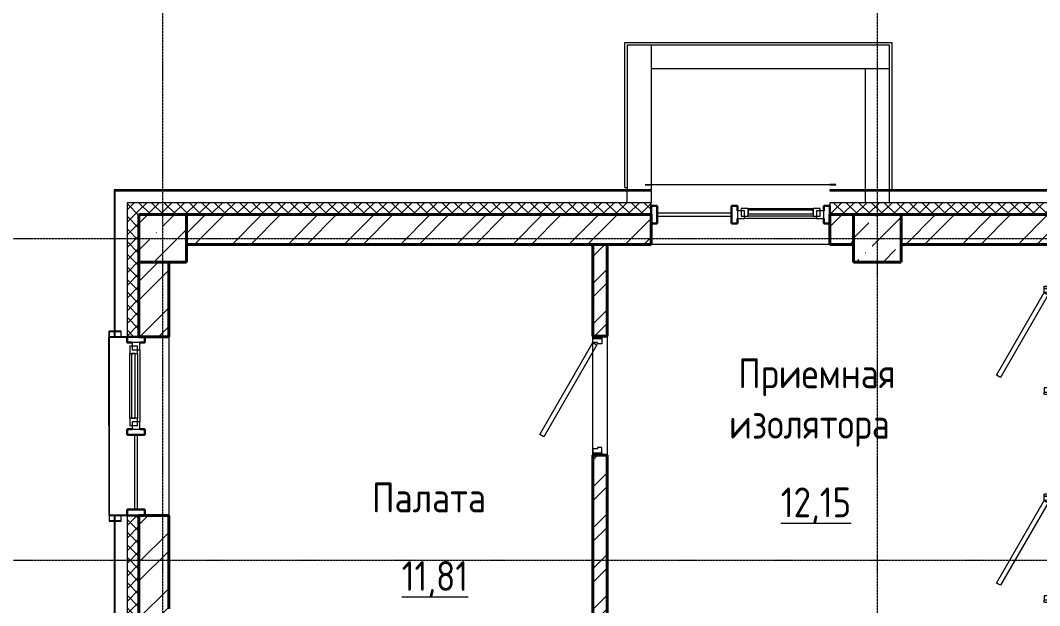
# Model space of a CAD drawing. Header units: millimetres. Extents: x 0 to 351840, y -132678 to 32417.
# Drawn here: x 298238 to 306795, y -32571 to -27658 of the extents above; entities that cross this region are included whole.
import ezdxf

# ---------------------------------------------------------------- set-up
doc = ezdxf.new("R2010")
doc.units = ezdxf.units.MM
doc.linetypes.add('BI_линия_сетки', pattern=[25, 20, -2.5, 0, -2.5])
doc.linetypes.add('BI_невидимые', pattern=[5, 3, -2])
for name, color, linetype, lineweight in [('Витраж', 7, 'Continuous', 18), ('Двери', 7, 'Continuous', 18), ('Марки помещений', 7, 'Continuous', 20), ('Несущие колонны', 7, 'Continuous', 18), ('Окна', 7, 'Continuous', 18), ('Оси', 7, 'Continuous', 9), ('Панели витража', 7, 'Continuous', 9), ('Перекрытие', 7, 'Continuous', 18), ('Стены внутренние', 7, 'Continuous', 18), ('Стены наружные', 7, 'Continuous', 18), ('Стены несущие', 7, 'Continuous', 18), ('Стены отделка', 7, 'Continuous', 18), ('Стены штриховка', 7, 'Continuous', 18)]:
    doc.layers.add(name, color=color, linetype=linetype, lineweight=lineweight)
doc.styles.add('GOST Common_1', font='GOST Common.ttf', dxfattribs={"width": 0.9, "height": 250})
pattern_1 = [(45, (2e-10, 1e-10), (-53.033, 53.033), []), (135, (2e-10, 1e-10), (-53.033, -53.033), [])]

# ---------------------------------------------------------------- blocks, each defined once
blk = doc.blocks.new('_временные_конструкции_колонны_монолитные_прямоугольная - _временная_конструкция_колонна_400x400-V20-01 Этаж__0_000___Отделочный_')
at = {"layer": 'Несущие колонны', "lineweight": 9}
h = blk.add_hatch(dxfattribs=at)
h.set_pattern_fill('FP_22', color=9, style=0, pattern_type=2)
h.set_pattern_definition([(45, (0, -19900), (84.1903, 308.6967), [396.875, -79.375, 3.353, -76.022])])
h.paths.add_polyline_path([(200, -200), (200, 200), (-200, 200), (-200, -200)])
at = {"layer": 'Несущие колонны', "color": 9, "lineweight": 40}
for p, q in [((200, 200), (-200, 200)), ((-200, 200), (-200, -200)), ((200, -200), (200, 200)), ((-200, -200), (200, -200))]:
    blk.add_line(p, q, dxfattribs=at)
blk = doc.blocks.new('_временные_конструкции_колонны_монолитные_прямоугольная - _временная_конструкция_колонна_400x400-V21-01 Этаж__0_000___Отделочный_')
at = {"layer": 'Несущие колонны', "lineweight": 9}
h = blk.add_hatch(dxfattribs=at)
h.set_pattern_fill('FP_23', color=9, style=0, pattern_type=2)
h.set_pattern_definition([(45, (-6000, -19900), (84.1903, 308.6967), [396.875, -79.375, 3.353, -76.022])])
h.paths.add_polyline_path([(-200, -200), (200, -200), (200, 200), (-200, 200)])
at = {"layer": 'Несущие колонны', "color": 9, "lineweight": 40}
for p, q in [((200, 200), (-200, 200)), ((-200, 200), (-200, -200)), ((200, -200), (200, 200)), ((-200, -200), (200, -200))]:
    blk.add_line(p, q, dxfattribs=at)
blk = doc.blocks.new('Системная панель - _панель_витража_остекление_наружный-6457016-01 Этаж__0_000___Отделочный_')
at = {"layer": 'Панели витража', "color": 9}
for p, q in [((312.5, 12.5), (-312.5, 12.5)), ((-312.5, 12.5), (-312.5, -12.5)), ((312.5, -12.5), (312.5, 12.5)), ((-312.5, -12.5), (312.5, -12.5))]:
    blk.add_line(p, q, dxfattribs=at)
blk = doc.blocks.new('Прямоугольный импост - _импост_150х50-6453879-01 Этаж__0_000___Отделочный_')
at = {"layer": 'Витраж', "color": 9, "lineweight": 30}
for p, q in [((0, 75), (-50, 75)), ((-50, 75), (-50, 32.5)), ((0, -75), (0, 75)), ((-50, -32.5), (-50, -75)), ((-50, -75), (0, -75))]:
    blk.add_line(p, q, dxfattribs=at)
blk = doc.blocks.new('_окна_алюминиевые_одностворчатые_витражные - _окно_витражное_алюминиевое-6453962-01 Этаж__0_000___Отделочный_')
at = {"layer": 'Окна', "color": 9}
for p, q in [((-302.5, 32.5), (-362.5, 32.5)), ((-362.5, 32.5), (-362.5, -32.5)), ((-272.5, 12.5), (-332.5, 12.5)), ((-332.5, 12.5), (-332.5, -52.5)), ((-302.5, 32.5), (302.5, 32.5)), ((-302.5, -32.5), (-302.5, 32.5)), ((-272.5, 12.5), (272.5, 12.5)), ((-272.5, -52.5), (-272.5, 12.5)), ((332.5, 12.5), (272.5, 12.5)), ((272.5, 12.5), (272.5, -52.5)), ((362.5, 32.5), (302.5, 32.5)), ((302.5, 32.5), (302.5, -32.5)), ((332.5, -52.5), (332.5, 12.5)), ((362.5, -32.5), (362.5, 32.5)), ((-362.5, -32.5), (-302.5, -32.5)), ((-332.5, -52.5), (-272.5, -52.5)), ((272.5, -7.5), (-272.5, -7.5)), ((-272.5, -7.5), (-272.5, -37.5)), ((-272.5, -37.5), (272.5, -37.5)), ((272.5, -52.5), (-272.5, -52.5)), ((272.5, -37.5), (272.5, -7.5)), ((272.5, -52.5), (332.5, -52.5)), ((302.5, -32.5), (362.5, -32.5))]:
    blk.add_line(p, q, dxfattribs=at)
blk = doc.blocks.new('Прямоугольный импост - _импост_150х50-6453925-01 Этаж__0_000___Отделочный_')
at = {"layer": 'Витраж', "color": 9, "lineweight": 30}
for p, q in [((-50, 75), (0, 75)), ((-50, -75), (-50, 75)), ((0, 75), (0, -75)), ((0, -75), (-50, -75))]:
    blk.add_line(p, q, dxfattribs=at)
blk = doc.blocks.new('Прямоугольный импост - _импост_150х50-V79-01 Этаж__0_000___Отделочный_')
at = {"layer": 'Витраж', "color": 9, "lineweight": 30}
for p, q in [((-25, 75), (25, 75)), ((-25, 32.5), (-25, 75)), ((25, 75), (25, -75)), ((-25, -75), (-25, -32.5)), ((25, -75), (-25, -75))]:
    blk.add_line(p, q, dxfattribs=at)
blk = doc.blocks.new('_Двери_Металлические_Однопольная_Техническая_1_3_4_8 - _дверь_ДМВ_2200-910_Л Д-7_-7609496-01 Этаж__0_000___Отделочный_')
at = {"layer": 'Двери', "color": 9, "lineweight": 9}
for p, q in [((-187, 466.7), (-167.8, 500)), ((505.8, 66.7), (-187, 466.7)), ((-167.8, 500), (525, 100)), ((-275, 100), (-310, 100)), ((-310, 100), (-310, 25)), ((-275, 60), (-275, 100)), ((525, 100), (505.8, 66.7)), ((525, 100), (560, 100)), ((525, 60), (525, 100)), ((560, 100), (560, 25)), ((-310, 25), (-265, 25)), ((-265, 60), (-275, 60)), ((-265, 25), (-265, 60)), ((515, 60), (525, 60)), ((515, 25), (515, 60)), ((560, 25), (515, 25))]:
    blk.add_line(p, q, dxfattribs=at)
at = {"layer": 'Двери', "color": 9, "linetype": 'BI_невидимые', "lineweight": 9}
for p, q in [((-330, 25), (-330, 100)), ((-330, 100), (-310, 100)), ((-330, 25), (-330, 100)), ((-330, 100), (-310, 100)), ((-310, 100), (-310, 25)), ((-310, 100), (-310, 25)), ((560, 25), (560, 100)), ((560, 100), (580, 100)), ((560, 25), (560, 100)), ((560, 100), (580, 100)), ((580, 100), (580, 25)), ((580, 100), (580, 25)), ((-310, 25), (-330, 25)), ((-310, 25), (-330, 25)), ((580, 25), (560, 25)), ((580, 25), (560, 25))]:
    blk.add_line(p, q, dxfattribs=at)
blk = doc.blocks.new('_Двери_Металлические_Однопольная_Техническая_1_3_4_8 - _дверь_ДМВ_2200-1010_Л Д-4_-6362472-01 Этаж__0_000___Отделочный_')
at = {"layer": 'Двери', "color": 9, "lineweight": 9}
for p, q in [((-220, 471.7), (-200.8, 505)), ((550.8, 26.7), (-220, 471.7)), ((-200.8, 505), (570, 60)), ((-320, 60), (-355, 60)), ((-355, 60), (-355, -15)), ((-320, 20), (-320, 60)), ((-310, 20), (-320, 20)), ((-310, -15), (-310, 20)), ((570, 60), (550.8, 26.7)), ((560, 20), (570, 20)), ((560, -15), (560, 20)), ((570, 60), (605, 60)), ((570, 20), (570, 60)), ((605, 60), (605, -15)), ((-355, -15), (-310, -15)), ((605, -15), (560, -15))]:
    blk.add_line(p, q, dxfattribs=at)
at = {"layer": 'Двери', "color": 9, "linetype": 'BI_невидимые', "lineweight": 9}
for p, q in [((-375, -15), (-375, 60)), ((-375, 60), (-355, 60)), ((-375, -15), (-375, 60)), ((-375, 60), (-355, 60)), ((-355, 60), (-355, -15)), ((-355, 60), (-355, -15)), ((605, -15), (605, 60)), ((605, 60), (625, 60)), ((605, -15), (605, 60)), ((605, 60), (625, 60)), ((625, 60), (625, -15)), ((625, 60), (625, -15)), ((-355, -15), (-375, -15)), ((-355, -15), (-375, -15)), ((625, -15), (605, -15)), ((625, -15), (605, -15))]:
    blk.add_line(p, q, dxfattribs=at)
blk = doc.blocks.new('A$C13a22a9d')
at = {"layer": 'Стены внутренние', "lineweight": 9}
h = blk.add_hatch(dxfattribs=at)
h.set_pattern_fill('FP_42', color=9, style=0, pattern_type=2)
h.set_pattern_definition([(45, (2e-10, 1e-10), (-171.074, 171.074), []), (45, (114.05, 1e-10), (-171.074, 171.074), [])])
h.paths.add_polyline_path([(3730, 16420), (3730, 18080), (3610, 18080), (3610, 16420)])
h.paths.add_polyline_path([(3730, 19080), (3730, 19850), (3610, 19850), (3610, 19080)])
at = {"layer": 'Стены наружные'}
h = blk.add_hatch(color=9, dxfattribs=at)
h.paths.add_polyline_path([(-400, 3249.1), (-400, 6052.5), (-408, 6052.5), (-408, 3249.1)])
h.paths.add_polyline_path([(-408, 7600), (-400, 7600), (-400, 12170), (-408, 12170), (-408, 8714)])
h.paths.add_polyline_path([(-408, 13525), (-400, 13525), (-400, 14225.1), (-408, 14225.1)])
h.paths.add_polyline_path([(-400, 16225.1), (-400, 17575), (-408, 17575), (-408, 16225.1)])
h.paths.add_polyline_path([(-408, 19075), (-400, 19075), (-400, 20308), (-408, 20308)])
h = blk.add_hatch(color=9, dxfattribs=at)
h.paths.add_polyline_path([(32842, 20300), (32842, 20308), (32325, 20308), (32325, 20300)])
h.paths.add_polyline_path([(30825, 20300), (30825, 20308), (29350, 20308), (29350, 20300)])
h.paths.add_polyline_path([(28100, 20300), (28100, 20308), (14924.9, 20308), (14924.9, 20300), (28087.6, 20300)])
h.paths.add_polyline_path([(7600, 20300), (7600, 20308), (5600, 20308), (5600, 20300), (5987.8, 20300)])
h.paths.add_polyline_path([(12924.9, 20300), (12924.9, 20308), (9700, 20308), (9700, 20300)])
h.paths.add_polyline_path([(2304.4, 20300), (4100, 20300), (4100, 20308), (-400, 20308), (-400, 20300)])
h = blk.add_hatch(color=9, dxfattribs=at)
h.paths.add_polyline_path([(4050, 20348.6), (4100, 20348.6), (4100, 20351.1), (4050, 20351.1)])
h.paths.add_polyline_path([(5600, 20349.2), (5650, 20349.3), (5650, 20351.8), (5600, 20351.7)])
at = {"layer": 'Стены наружные', "lineweight": 9}
h = blk.add_hatch(dxfattribs=at)
h.set_pattern_fill('FP_50', color=9, style=0, pattern_type=2)
h.set_pattern_definition(pattern_1)
h.paths.add_polyline_path([(-200, 3300), (-200, 6100), (-300, 6100), (-300, 3300)])
h.paths.add_polyline_path([(-200, 7600), (-200, 12175), (-300, 12175), (-300, 7600)])
h.paths.add_polyline_path([(-300, 13525), (-200, 13525), (-200, 14225), (-300, 14225), (-300, 13700)])
h.paths.add_polyline_path([(-200, 16225), (-200, 17575), (-300, 17575), (-300, 16225)])
h.paths.add_polyline_path([(-300, 19075), (-200, 19075), (-200, 20200), (-300, 20200), (-300, 19700)])
h = blk.add_hatch(dxfattribs=at)
h.set_pattern_fill('FP_50', color=9, style=0, pattern_type=2)
h.set_pattern_definition(pattern_1)
h.paths.add_polyline_path([(25245, 20100), (25245, 20200), (14925, 20200), (14925, 20100), (23825, 20100), (23825, 20150), (23828.2, 20150), (23830, 20148.2), (23830.7, 20107.7), (23834.1, 20105.2), (23835.5, 20105), (23873.2, 20105), (23875, 20103.2), (23875, 20100), (24975, 20100), (24975, 20103.2), (24976.8, 20105), (25017.2, 20105.7), (25019.8, 20109.1), (25020, 20110.5), (25020, 20148.2), (25021.8, 20150), (25025, 20150), (25025, 20100), (25094.9, 20100)])
h.paths.add_polyline_path([(10100, 20100), (12925, 20100), (12925, 20200), (9700, 20200), (9700, 20100)])
h.paths.add_polyline_path([(6200, 20100), (7600, 20100), (7600, 20200), (5600, 20200), (5600, 20100), (5987.8, 20100)])
h.paths.add_polyline_path([(200, 20100), (4100, 20100), (4100, 20200), (-200, 20200), (-200, 20100)])
h = blk.add_hatch(dxfattribs=at)
h.set_pattern_fill('FP_37', color=9, angle=225, style=0, pattern_type=2)
h.set_pattern_definition([(45, (2e-10, 1e-10), (-235.7317, 235.7317), []), (45, (157.15, 1e-10), (-235.7317, 235.7317), [])])
h.paths.add_polyline_path([(5600, 19850), (5800, 19850), (5800, 20100), (5600, 20100)])
h.paths.add_polyline_path([(4100, 19850), (4100, 20100), (200, 20100), (200, 19850), (2304.4, 19850)])
h = blk.add_hatch(dxfattribs=at)
h.set_pattern_fill('FP_38', color=9, angle=-135, style=0, pattern_type=2)
h.set_pattern_definition([(45, (2e-10, 1e-10), (-235.7317, 235.7317), []), (45, (157.15, 1e-10), (-235.7317, 235.7317), [])])
h.paths.add_polyline_path([(7600, 19850), (7600, 20100), (6200, 20100), (6200, 19850)])
h = blk.add_hatch(dxfattribs=at)
h.set_pattern_fill('FP_37', color=9, angle=225, style=0, pattern_type=2)
h.set_pattern_definition([(45, (2e-10, 1e-10), (-235.732, 235.732), []), (45, (157.15, 1e-10), (-235.732, 235.732), [])])
h.paths.add_polyline_path([(-200, 14100), (50, 14100), (50, 14225), (-200, 14225)])
h.paths.add_polyline_path([(-200, 16225), (50, 16225), (50, 17575), (-200, 17575), (-200, 16713.8)])
h.paths.add_polyline_path([(50, 19075), (50, 19700), (-200, 19700), (-200, 19075)])
at = {"layer": 'Стены наружные'}
h = blk.add_hatch(color=9, dxfattribs=at)
h.paths.add_polyline_path([(-451.3, 17527.5), (-448.8, 17527.5), (-448.9, 17577.5), (-451.4, 17577.5)])
h.paths.add_polyline_path([(-452, 19072.5), (-449.5, 19072.5), (-449.5, 19122.5), (-452, 19122.5)])
for points in [[(-449.5, 19120), (-350, 19120), (-350, 19122.5), (-449.5, 19122.5)], [(-449.5, 19072.5), (-300, 19072.5), (-300, 19075), (-449.5, 19075)], [(-448.9, 17575), (-300, 17575), (-300, 17577.5), (-448.9, 17577.5)], [(-448.8, 17527.5), (-349.3, 17527.5), (-349.3, 17530), (-448.8, 17530)]]:
    blk.add_hatch(color=9, dxfattribs=at).paths.add_polyline_path(points)
at = {"layer": 'Оси', "color": 9, "linetype": 'BI_линия_сетки'}
for p, q in [((0, -3627.3), (0, 29372.3)), ((6000, -3627.3), (6000, 29372.3)), ((-4869.1, 19900), (49050, 19900)), ((-4869.1, 17200), (49050, 17200))]:
    blk.add_line(p, q, dxfattribs=at)
at = {"layer": 'Перекрытие', "color": 9, "lineweight": 9}
for p, q in [((5600, 19850), (4100, 19850)), ((-350, 19075), (-350, 19120)), ((-449.5, 19072.5), (-448.9, 17577.5)), ((50, 19075), (50, 17575)), ((3610, 18080), (3610, 19080)), ((3730, 19080), (3730, 18080)), ((-349.3, 17530), (-349.4, 17575))]:
    blk.add_line(p, q, dxfattribs=at)
at = {"layer": 'Стены наружные', "color": 9}
for p, q in [((3880, 20328), (3880, 21545)), ((3880, 21545), (6120, 21545)), ((3900, 21525), (6100, 21525)), ((3900, 21525), (3900, 20308)), ((4100, 21525), (4100, 20351.1)), ((6100, 21525), (6100, 20308)), ((6120, 21545), (6120, 20308)), ((6100, 21325), (4100, 21325)), ((5900, 20308), (5900, 21325)), ((3880, 20328), (3900, 20328)), ((3900, 20200), (3900, 20300)), ((4100, 20351.1), (5600, 20351.7)), ((5600, 20349.2), (4100, 20348.6)), ((4100, 20348.6), (4100, 20308)), ((4100, 20300), (4100, 20200)), ((5900, 20200), (5900, 20300)), ((6100, 20300), (6100, 20200)), ((-451.4, 17577.5), (-452, 19072.5)), ((-449.5, 19072.5), (-448.9, 17577.5))]:
    blk.add_line(p, q, dxfattribs=at)
at = {"layer": 'Стены несущие', "color": 9, "lineweight": 40}
for p, q in [((4100, 20100), (200, 20100)), ((4100, 19850), (4100, 20100)), ((5800, 20100), (5600, 20100)), ((5600, 20100), (5600, 19850)), ((7600, 20100), (6200, 20100)), ((200, 19850), (4100, 19850)), ((3610, 19850), (3610, 19080)), ((3730, 19080), (3730, 19850)), ((5600, 19850), (5800, 19850)), ((7600, 19850), (6200, 19850)), ((-200, 19700), (-200, 19075)), ((50, 19075), (50, 19700)), ((-200, 19075), (50, 19075)), ((3610, 19080), (3730, 19080)), ((3730, 18080), (3610, 18080)), ((3610, 18080), (3610, 16420)), ((3730, 16420), (3730, 18080)), ((50, 17575), (-200, 17575)), ((-200, 17575), (-200, 16225)), ((50, 16790), (50, 17575))]:
    blk.add_line(p, q, dxfattribs=at)
at = {"layer": 'Стены отделка', "color": 9, "lineweight": 9}
for p, q in [((4100, 20308), (-408, 20308)), ((-408, 20308), (-408, 19075)), ((-400, 19075), (-400, 20308)), ((-400, 20300), (4100, 20300)), ((4100, 20351.1), (4050, 20351.1)), ((4050, 20351.1), (4050, 20348.6)), ((4050, 20348.6), (4100, 20348.6)), ((4100, 20348.6), (4100, 20351.1)), ((4100, 20300), (4100, 20308)), ((5650, 20351.8), (5600, 20351.7)), ((5600, 20351.7), (5600, 20349.2)), ((5600, 20349.2), (5650, 20349.3)), ((7600, 20308), (5600, 20308)), ((5600, 20308), (5600, 20300)), ((5600, 20300), (7600, 20300)), ((5650, 20349.3), (5650, 20351.8)), ((-300, 20200), (-300, 19075)), ((4100, 20200), (-300, 20200)), ((4100, 20100), (4100, 20200)), ((7600, 20200), (5600, 20200)), ((5600, 20200), (5600, 20100)), ((-452, 19122.5), (-452, 19072.5)), ((-350, 19122.5), (-452, 19122.5)), ((-449.5, 19122.5), (-449.5, 19072.5)), ((-449.5, 19120), (-350, 19120)), ((-350, 19120), (-350, 19122.5)), ((-452, 19072.5), (-300, 19072.5)), ((-408, 19075), (-449.5, 19075)), ((-300, 19075), (-400, 19075)), ((-300, 19075), (-200, 19075)), ((-300, 19072.5), (-300, 19075)), ((-451.4, 17577.5), (-451.3, 17527.5)), ((-300, 17577.5), (-451.4, 17577.5)), ((-448.9, 17577.5), (-448.8, 17527.5)), ((-448.9, 17575), (-408, 17575)), ((-408, 17575), (-408, 16225.1)), ((-400, 17575), (-300, 17575)), ((-400, 16225.1), (-400, 17575)), ((-300, 17575), (-300, 17577.5)), ((-300, 17575), (-300, 16225)), ((-200, 17575), (-300, 17575)), ((-451.3, 17527.5), (-349.3, 17527.5)), ((-349.3, 17530), (-448.8, 17530)), ((-349.3, 17527.5), (-349.3, 17530))]:
    blk.add_line(p, q, dxfattribs=at)
at = {"layer": 'Стены штриховка', "color": 9}
for p, q in [((-408, 19075), (-400, 19075)), ((-400, 17575), (-408, 17575))]:
    blk.add_line(p, q, dxfattribs=at)
at = {"layer": 'Витраж', "color": 9, "extrusion": (0, 0, -1)}
for name, p in [('Прямоугольный импост - _импост_150х50-6453925-01 Этаж__0_000___Отделочный_', (-4100, 20100)), ('Прямоугольный импост - _импост_150х50-V79-01 Этаж__0_000___Отделочный_', (-4800, 20100))]:
    blk.add_blockref(name, p, dxfattribs=at)
at = {"layer": 'Витраж', "color": 9}
blk.add_blockref('Прямоугольный импост - _импост_150х50-6453879-01 Этаж__0_000___Отделочный_', (5600, 20100), dxfattribs=at)
at = {"layer": 'Витраж', "color": 9, "rotation": 89.99999999999991}
blk.add_blockref('Прямоугольный импост - _импост_150х50-6453879-01 Этаж__0_000___Отделочный_', (-225, 19075), dxfattribs=at)
at = {"layer": 'Витраж', "color": 9, "extrusion": (0, 0, -1), "rotation": 270.0000000000001}
for name, p in [('Прямоугольный импост - _импост_150х50-V79-01 Этаж__0_000___Отделочный_', (225, 18275)), ('Прямоугольный импост - _импост_150х50-6453925-01 Этаж__0_000___Отделочный_', (225, 17575))]:
    blk.add_blockref(name, p, dxfattribs=at)
at = {"layer": 'Двери', "color": 9, "rotation": 89.99999999999991}
for name, p in [('_Двери_Металлические_Однопольная_Техническая_1_3_4_8 - _дверь_ДМВ_2200-910_Л Д-7_-7609496-01 Этаж__0_000___Отделочный_', (7500, 18920)), ('_Двери_Металлические_Однопольная_Техническая_1_3_4_8 - _дверь_ДМВ_2200-1010_Л Д-4_-6362472-01 Этаж__0_000___Отделочный_', (3670, 18455)), ('_Двери_Металлические_Однопольная_Техническая_1_3_4_8 - _дверь_ДМВ_2200-910_Л Д-7_-7609496-01 Этаж__0_000___Отделочный_', (7500, 17175))]:
    blk.add_blockref(name, p, dxfattribs=at)
at = {"layer": 'Несущие колонны', "color": 9}
for name, p in [('_временные_конструкции_колонны_монолитные_прямоугольная - _временная_конструкция_колонна_400x400-V20-01 Этаж__0_000___Отделочный_', (0, 19900)), ('_временные_конструкции_колонны_монолитные_прямоугольная - _временная_конструкция_колонна_400x400-V21-01 Этаж__0_000___Отделочный_', (6000, 19900))]:
    blk.add_blockref(name, p, dxfattribs=at)
at = {"layer": 'Окна', "color": 9}
for p, rotation in [((5187.5, 20100), 180), ((-225, 18662.5), 269.9999999999999)]:
    blk.add_blockref('_окна_алюминиевые_одностворчатые_витражные - _окно_витражное_алюминиевое-6453962-01 Этаж__0_000___Отделочный_', p, dxfattribs=dict(at, rotation=rotation))
at = {"layer": 'Панели витража', "color": 9}
for p, rotation in [((4462.5, 20100), 180), ((-225, 17937.5), 269.9999999999999)]:
    blk.add_blockref('Системная панель - _панель_витража_остекление_наружный-6457016-01 Этаж__0_000___Отделочный_', p, dxfattribs=dict(at, rotation=rotation))
at = {"layer": 'Марки помещений', "color": 9, "lineweight": 9, "char_height": 250, "attachment_point": 1, "style": 'GOST Common_1'}
for s, insert, width in [('Приемная', (4831.2, 18892.4), 1623.417), ('изолятора', (4753.8, 18469.1), 1811.012), ('Палата', (1756.1, 17850.1), 1305.949), ('\\L12,15', (5188.5, 17809.3), 757.595), ('\\L11,81', (2006.3, 17191.1), 699.873)]:
    blk.add_mtext(s, dxfattribs=dict(at, insert=insert, width=width))

msp = doc.modelspace()

# ---------------------------------------------------------------- block references
msp.add_blockref('A$C13a22a9d', (299433.4, -49388.2))

doc.saveas('drawing.dxf')
